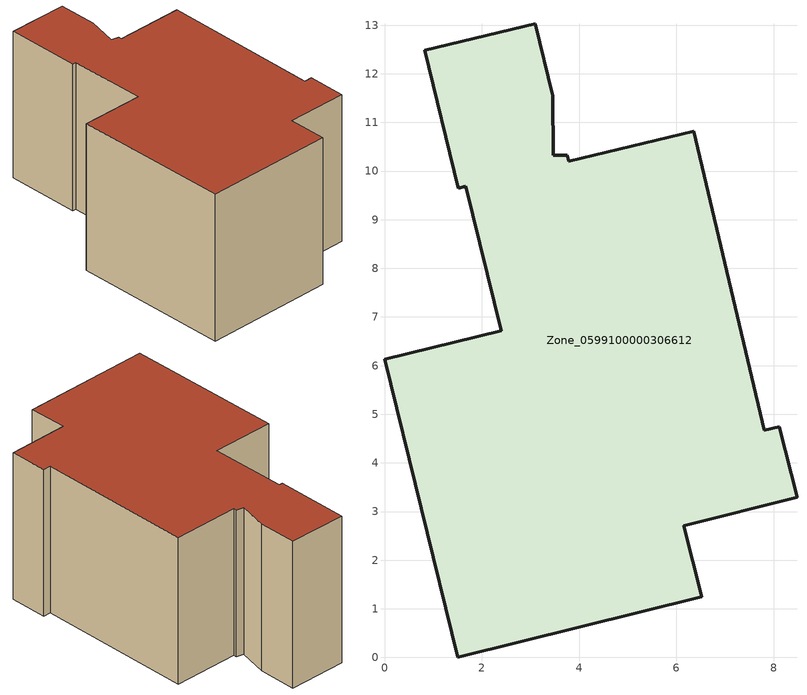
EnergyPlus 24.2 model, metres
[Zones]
Zone_0599100000306612
 floor ground (C_G): 3.46,11.54 3.47,10.33 3.76,10.32 3.79,10.2 6.36,10.82 7.81,4.67 8.12,4.74 8.48,3.29 6.15,2.71 6.52,1.25 1.51,0 0,6.13 2.4,6.71 1.67,9.68 1.52,9.64 0.83,12.48 3.1,13.03 z0
 wall outside (C_F): 1.67,9.68 2.4,6.71 0,6.13 1.51,0 6.52,1.25 6.15,2.71 8.48,3.29 8.12,4.74 7.81,4.67 6.36,10.82 3.79,10.2 3.76,10.32 3.47,10.33 3.46,11.54 3.1,13.03 0.83,12.48 1.52,9.64 1.67,9.68 z0:5.94
 roof outside (C_R): 3.79,10.2 3.76,10.32 3.47,10.33 3.46,11.54 3.1,13.03 0.83,12.48 1.52,9.64 1.67,9.68 2.4,6.71 0,6.13 1.51,0 6.52,1.25 6.15,2.71 8.48,3.29 8.12,4.74 7.81,4.67 6.36,10.82 z5.94
[BUILDING]
Pand.0599100000306612: North Axis=0; Terrain=City; Loads Convergence Tolerance Value=0.04; Temperature Convergence Tolerance Value=0.4; Solar Distribution=FullExterior; Maximum Number of Warmup Days=25; Minimum Number of Warmup Days=1
[Site:Location]
Rotterdam.The.Hague.AP_ZH_NLD Design_Conditions: Latitude=51.96; Longitude=4.45; Time Zone=1; Elevation=-4.5
[SITE:GROUNDTEMPERATURE:BUILDINGSURFACE]
18, 18, 18, 18, 18, 18, 18, 18, 18, 18, 18, 18
[MATERIAL] Thermal Absorptance=0.9; Solar Absorptance=0.7; Visible Absorptance=0.7
Name | Roughness | Thickness | Conductivity | Density | Specific Heat
G.TI.1965-1974 | MediumSmooth | 0.15 | 0.882353 | 540 | 1210
F.TI.1965-1974 | Rough | 0.3 | 0.697674 | 1920 | 840
R.TI.1965-1974 | MediumRough | 0.2 | 0.232558 | 1500 | 1000
[CONSTRUCTION]
C_G: G.TI.1965-1974
C_F: F.TI.1965-1974
C_R: R.TI.1965-1974
[ZONE]
Zone_0599100000306612: Type=1; Multiplier=1; Ceiling Height=Autocalculate; Volume=Autocalculate; Floor Area=autocalculate; Part of Total Floor Area=Yes
[ZONEINFILTRATION:DESIGNFLOWRATE]
Infil_Zone_0599100000306612: Zone or ZoneList or Space or SpaceList=Zone_0599100000306612; Schedule=AlwaysOn; Design Flow Rate Calculation Method=Flow/Area; Flow Rate per Floor Area=0.003; Constant Term Coefficient=1; Temperature Term Coefficient=0; Velocity Term Coefficient=0; Velocity Squared Term Coefficient=0
[HVACTEMPLATE:ZONE:IDEALLOADSAIRSYSTEM]
Zone_0599100000306612: Maximum Heating Supply Air Temperature=50; Minimum Cooling Supply Air Temperature=13; Maximum Heating Supply Air Humidity Ratio=0.0156; Minimum Cooling Supply Air Humidity Ratio=0.0077; Heating Limit=NoLimit; Cooling Limit=NoLimit; Dehumidification Control Type=ConstantSensibleHeatRatio; Cooling Sensible Heat Ratio=0.7; Dehumidification Setpoint=60; Humidification Control Type=None; Humidification Setpoint=30; Outdoor Air Method=None; Outdoor Air Flow Rate per Person=0.00944; Outdoor Air Flow Rate per Zone Floor Area=0; Outdoor Air Flow Rate per Zone=0; Demand Controlled Ventilation Type=None; Outdoor Air Economizer Type=NoEconomizer; Heat Recovery Type=None; Sensible Heat Recovery Effectiveness=0.7; Latent Heat Recovery Effectiveness=0.65
[ZONECONTROL:THERMOSTAT]
ThermostatControl_Zone_0599100000306612: Zone or ZoneList=Zone_0599100000306612; Control Type Schedule=DualSetpointControlType; Control 1=Thermostat_Zone_0599100000306612; Temperature Difference Between Cutout And Setpoint=0
[THERMOSTATSETPOINT:DUALSETPOINT]
Thermostat_Zone_0599100000306612: Heating Setpoint Temperature Schedule=HeatingSetpoint_Zone_0599100000306612; Cooling Setpoint Temperature Schedule=CoolingSetpoint_Zone_0599100000306612
[SCHEDULE:COMPACT]
HeatingSetpoint_Zone_0599100000306612: Through: 12/31, For: AllDays, Until: 24:00, 21
CoolingSetpoint_Zone_0599100000306612: Through: 12/31, For: AllDays, Until: 24:00, 24
DualSetpointControlType: Through: 12/31, For: AllDays, Until: 24:00, 4
AlwaysOn: Through: 12/31, For: AllDays, Until: 24:00, 1
